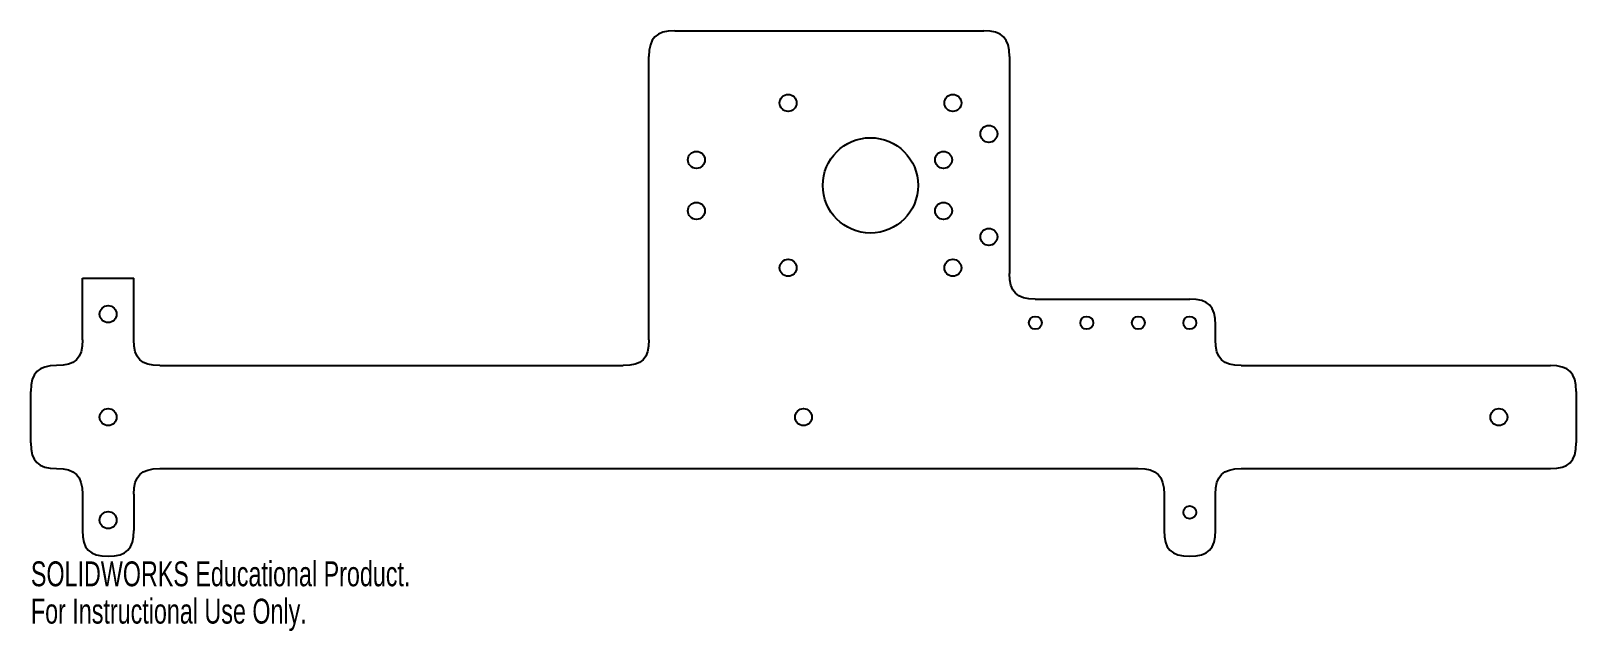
# Model space of a CAD drawing. Header units: millimetres. Extents: x 0 to 300, y -32 to 85.
import ezdxf

# ---------------------------------------------------------------- set-up
doc = ezdxf.new("R2010")
doc.units = ezdxf.units.MM
doc.styles.add('SLDTEXTSTYLE0', font='TXT', dxfattribs={"width": 0.7})

msp = doc.modelspace()

# ---------------------------------------------------------------- linework, layer by layer
at = {"color": 7, "linetype": 'Continuous', "lineweight": 25}
for p, q in [((125, 85), (185, 85)), ((120, 25), (120, 80)), ((190, 80), (190, 37.9)), ((10, 37), (20, 37)), ((10, 25), (10, 37)), ((20, 25), (20, 37)), ((195, 32.9), (225, 32.9)), ((230, 25), (230, 27.9)), ((25, 20), (115, 20)), ((235, 20), (295, 20)), ((0, 5), (0, 15)), ((300, 15), (300, 5)), ((25, 0), (215, 0)), ((235, 0), (295, 0)), ((10, -5), (10, -12)), ((20, -5), (20, -12)), ((220, -5), (220, -12)), ((230, -12), (230, -5))]:
    msp.add_line(p, q, dxfattribs=at)
for centre, radius in [((147, 71), 1.65), ((179, 71), 1.65), ((186, 65), 1.65), ((163, 55), 9.25), ((129.2, 59.95), 1.65), ((177.2, 59.95), 1.65), ((129.2, 50.05), 1.65), ((177.2, 50.05), 1.65), ((186, 45), 1.65), ((147, 39), 1.65), ((179, 39), 1.65), ((15, 30), 1.65), ((195, 28.3), 1.25), ((205, 28.3), 1.25), ((215, 28.3), 1.25), ((225, 28.3), 1.25), ((15, 10), 1.65), ((150, 10), 1.65), ((285, 10), 1.65), ((15, -10), 1.65), ((225, -8.5), 1.25)]:
    msp.add_circle(centre, radius, dxfattribs=at)
for points in [[(125, 85), (121.4, 85), (120, 83.62), (120, 80)], [(190, 80), (190, 83.6), (188.62, 85), (185, 85)], [(195, 32.9), (191.4, 32.9), (190, 34.28), (190, 37.9)], [(230, 27.9), (230, 31.5), (228.62, 32.9), (225, 32.9)], [(10, 25), (10, 21.4), (8.62, 20), (5, 20)], [(25, 20), (21.4, 20), (20, 21.38), (20, 25)], [(120, 25), (120, 21.4), (118.62, 20), (115, 20)], [(235, 20), (231.4, 20), (230, 21.38), (230, 25)], [(5, 20), (1.4, 20), (0, 18.62), (0, 15)], [(300, 15), (300, 18.6), (298.62, 20), (295, 20)], [(0, 5), (0, 1.4), (1.38, 0), (5, 0)], [(295, 0), (298.6, 0), (300, 1.38), (300, 5)], [(5, 0), (8.6, 0), (10, -1.38), (10, -5)], [(20, -5), (20, -1.4), (21.38, 0), (25, 0)], [(215, 0), (218.6, 0), (220, -1.38), (220, -5)], [(230, -5), (230, -1.4), (231.38, 0), (235, 0)], [(10, -12), (10, -15.6), (11.38, -17), (15, -17)], [(15, -17), (18.6, -17), (20, -15.62), (20, -12)], [(220, -12), (220, -15.6), (221.38, -17), (225, -17)], [(225, -17), (228.6, -17), (230, -15.62), (230, -12)]]:
    msp.add_open_spline(points, degree=3, dxfattribs=at)

# ---------------------------------------------------------------- texts
at = {"color": 7, "linetype": 'Continuous', "char_height": 4.8336, "attachment_point": 1, "style": 'SLDTEXTSTYLE0'}
for s, insert in [('SOLIDWORKS Educational Product.', (0, -18.02)), ('For Instructional Use Only.', (0, -25.27))]:
    msp.add_mtext(s, dxfattribs=dict(at, insert=insert))

doc.saveas('drawing.dxf')
